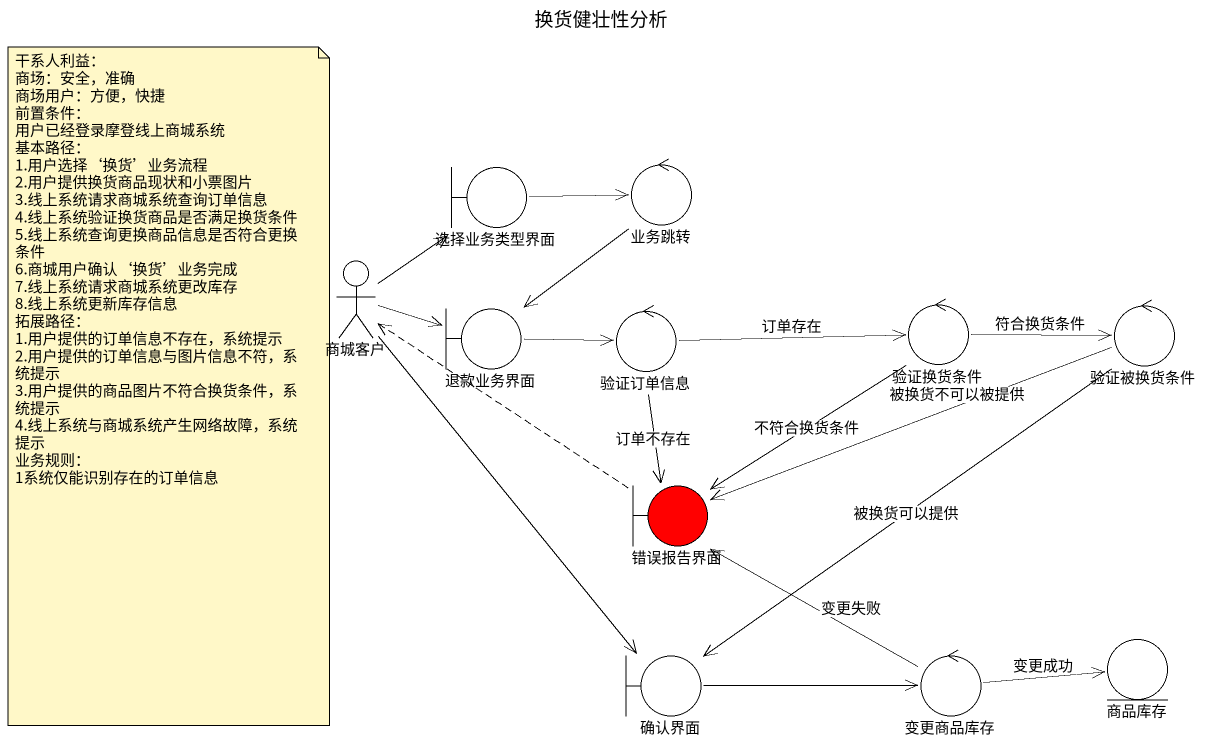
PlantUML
@startuml
title 换货健壮性分析
boundary 选择业务类型界面
control 业务跳转
actor 商城客户
boundary 退款业务界面
control 验证订单信息
control 验证换货条件
control 验证被换货条件
boundary 错误报告界面 #FF0000
boundary 确认界面
control 变更商品库存
entity 商品库存
选择业务类型界面 -right-> 业务跳转
业务跳转 --> 退款业务界面
商城客户 -up-> 选择业务类型界面
商城客户 -right-> 退款业务界面
商城客户 --> 确认界面
退款业务界面 -right-> 验证订单信息
验证订单信息 -right-> 验证换货条件 : 订单存在
验证订单信息 --> 错误报告界面 : 订单不存在
验证换货条件 -right-> 验证被换货条件 : 符合换货条件
验证换货条件 --> 错误报告界面 : 不符合换货条件
验证被换货条件 -left-> 错误报告界面 : 被换货不可以被提供
验证被换货条件 --> 确认界面 : 被换货可以提供
错误报告界面 .up.> 商城客户
确认界面 -right-> 变更商品库存
变更商品库存 -up-> 错误报告界面 : 变更失败
变更商品库存 -right-> 商品库存 : 变更成功
note as N1
  干系人利益：
  商场：安全，准确
  商场用户：方便，快捷
  前置条件：
  用户已经登录摩登线上商城系统
  基本路径：
  1.用户选择‘换货’业务流程
  2.用户提供换货商品现状和小票图片
  3.线上系统请求商城系统查询订单信息
  4.线上系统验证换货商品是否满足换货条件
  5.线上系统查询更换商品信息是否符合更换条件
  6.商城用户确认‘换货’业务完成
  7.线上系统请求商城系统更改库存
  8.线上系统更新库存信息
  拓展路径：
  1.用户提供的订单信息不存在，系统提示
  2.用户提供的订单信息与图片信息不符，系统提示
  3.用户提供的商品图片不符合换货条件，系统提示
  4.线上系统与商城系统产生网络故障，系统提示
  业务规则：
  1系统仅能识别存在的订单信息
end note
@enduml
